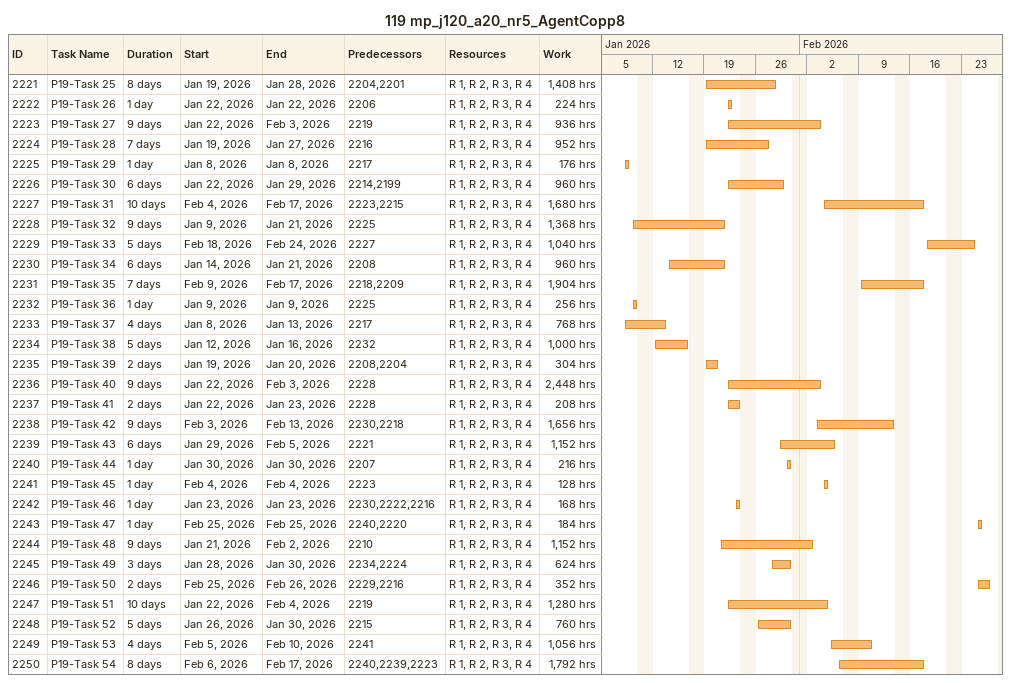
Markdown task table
119 mp_j120_a20_nr5_AgentCopp8

| ID | Task | Duration | Start | Finish | Predecessors | Resources | Work (h) |
|---|---|---|---|---|---|---|---|
| 2221 | P19-Task 25 | 8d | 2026-01-19 | 2026-01-28 | 2204, 2201 | R 1, R 2, R 3, R 4 | 1408 |
| 2222 | P19-Task 26 | 1d | 2026-01-22 | 2026-01-22 | 2206 | R 1, R 2, R 3, R 4 | 224 |
| 2223 | P19-Task 27 | 9d | 2026-01-22 | 2026-02-03 | 2219 | R 1, R 2, R 3, R 4 | 936 |
| 2224 | P19-Task 28 | 7d | 2026-01-19 | 2026-01-27 | 2216 | R 1, R 2, R 3, R 4 | 952 |
| 2225 | P19-Task 29 | 1d | 2026-01-08 | 2026-01-08 | 2217 | R 1, R 2, R 3, R 4 | 176 |
| 2226 | P19-Task 30 | 6d | 2026-01-22 | 2026-01-29 | 2214, 2199 | R 1, R 2, R 3, R 4 | 960 |
| 2227 | P19-Task 31 | 10d | 2026-02-04 | 2026-02-17 | 2223, 2215 | R 1, R 2, R 3, R 4 | 1680 |
| 2228 | P19-Task 32 | 9d | 2026-01-09 | 2026-01-21 | 2225 | R 1, R 2, R 3, R 4 | 1368 |
| 2229 | P19-Task 33 | 5d | 2026-02-18 | 2026-02-24 | 2227 | R 1, R 2, R 3, R 4 | 1040 |
| 2230 | P19-Task 34 | 6d | 2026-01-14 | 2026-01-21 | 2208 | R 1, R 2, R 3, R 4 | 960 |
| 2231 | P19-Task 35 | 7d | 2026-02-09 | 2026-02-17 | 2218, 2209 | R 1, R 2, R 3, R 4 | 1904 |
| 2232 | P19-Task 36 | 1d | 2026-01-09 | 2026-01-09 | 2225 | R 1, R 2, R 3, R 4 | 256 |
| 2233 | P19-Task 37 | 4d | 2026-01-08 | 2026-01-13 | 2217 | R 1, R 2, R 3, R 4 | 768 |
| 2234 | P19-Task 38 | 5d | 2026-01-12 | 2026-01-16 | 2232 | R 1, R 2, R 3, R 4 | 1000 |
| 2235 | P19-Task 39 | 2d | 2026-01-19 | 2026-01-20 | 2208, 2204 | R 1, R 2, R 3, R 4 | 304 |
| 2236 | P19-Task 40 | 9d | 2026-01-22 | 2026-02-03 | 2228 | R 1, R 2, R 3, R 4 | 2448 |
| 2237 | P19-Task 41 | 2d | 2026-01-22 | 2026-01-23 | 2228 | R 1, R 2, R 3, R 4 | 208 |
| 2238 | P19-Task 42 | 9d | 2026-02-03 | 2026-02-13 | 2230, 2218 | R 1, R 2, R 3, R 4 | 1656 |
| 2239 | P19-Task 43 | 6d | 2026-01-29 | 2026-02-05 | 2221 | R 1, R 2, R 3, R 4 | 1152 |
| 2240 | P19-Task 44 | 1d | 2026-01-30 | 2026-01-30 | 2207 | R 1, R 2, R 3, R 4 | 216 |
| 2241 | P19-Task 45 | 1d | 2026-02-04 | 2026-02-04 | 2223 | R 1, R 2, R 3, R 4 | 128 |
| 2242 | P19-Task 46 | 1d | 2026-01-23 | 2026-01-23 | 2230, 2222, 2216 | R 1, R 2, R 3, R 4 | 168 |
| 2243 | P19-Task 47 | 1d | 2026-02-25 | 2026-02-25 | 2240, 2220 | R 1, R 2, R 3, R 4 | 184 |
| 2244 | P19-Task 48 | 9d | 2026-01-21 | 2026-02-02 | 2210 | R 1, R 2, R 3, R 4 | 1152 |
| 2245 | P19-Task 49 | 3d | 2026-01-28 | 2026-01-30 | 2234, 2224 | R 1, R 2, R 3, R 4 | 624 |
| 2246 | P19-Task 50 | 2d | 2026-02-25 | 2026-02-26 | 2229, 2216 | R 1, R 2, R 3, R 4 | 352 |
| 2247 | P19-Task 51 | 10d | 2026-01-22 | 2026-02-04 | 2219 | R 1, R 2, R 3, R 4 | 1280 |
| 2248 | P19-Task 52 | 5d | 2026-01-26 | 2026-01-30 | 2215 | R 1, R 2, R 3, R 4 | 760 |
| 2249 | P19-Task 53 | 4d | 2026-02-05 | 2026-02-10 | 2241 | R 1, R 2, R 3, R 4 | 1056 |
| 2250 | P19-Task 54 | 8d | 2026-02-06 | 2026-02-17 | 2240, 2239, 2223 | R 1, R 2, R 3, R 4 | 1792 |
